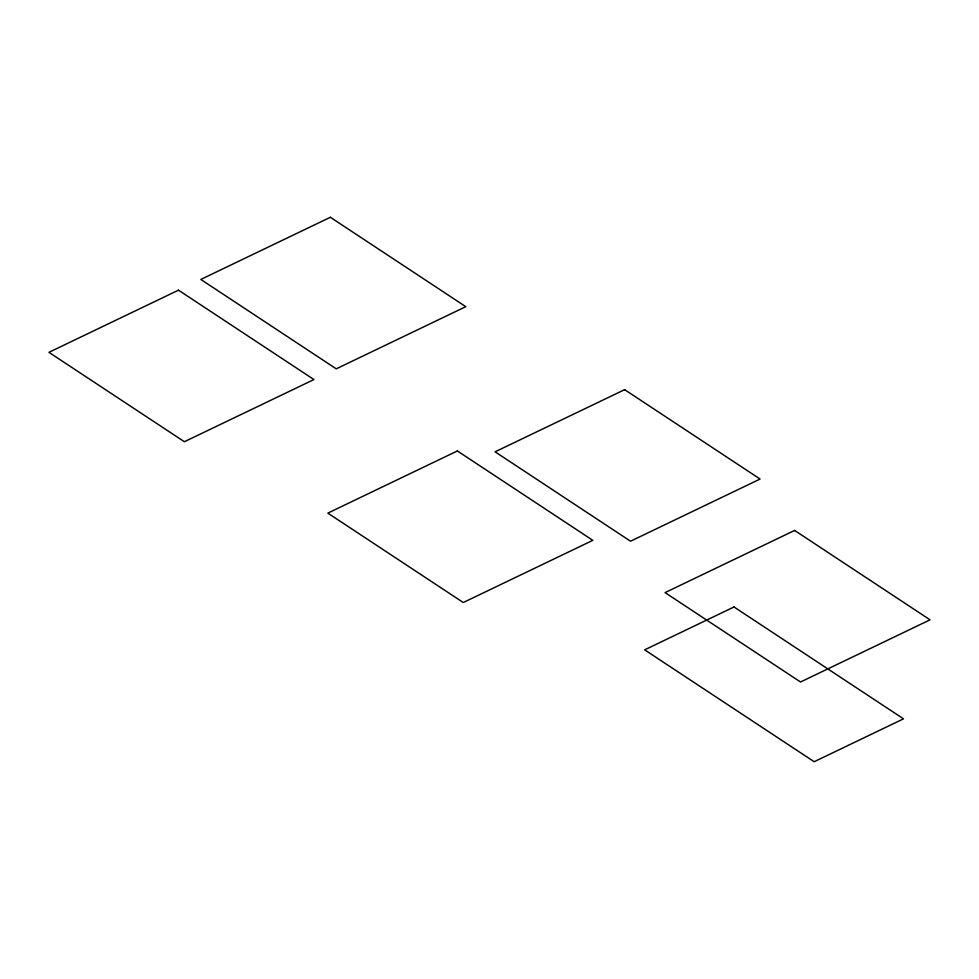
<?xml version="1.0" encoding="UTF-8"?>
<svg xmlns="http://www.w3.org/2000/svg" width="979" height="979" viewBox="0 0 979 979"><rect width="100%" height="100%" fill="white"/><g stroke="black" fill="none" stroke-linecap="round" stroke-linejoin="round"><path stroke-width="1.47" d="M178.484 290.163L48.95 352.33L184.382 441.725L313.929 379.558L178.484 290.163M330.351 217.277L200.817 279.443L336.25 368.838L465.784 306.672L330.351 217.277M457.377 450.952L327.843 513.118L463.275 602.513L592.821 540.347L457.377 450.952M624.639 389.654L495.093 451.821L630.537 541.216L760.071 479.049L624.639 389.654M794.618 530.434L665.071 592.613L800.516 681.996L930.05 619.829L794.618 530.434M734.005 606.968L644.671 649.848L814.161 761.723L903.495 718.843L734.005 606.968"/></g></svg>
